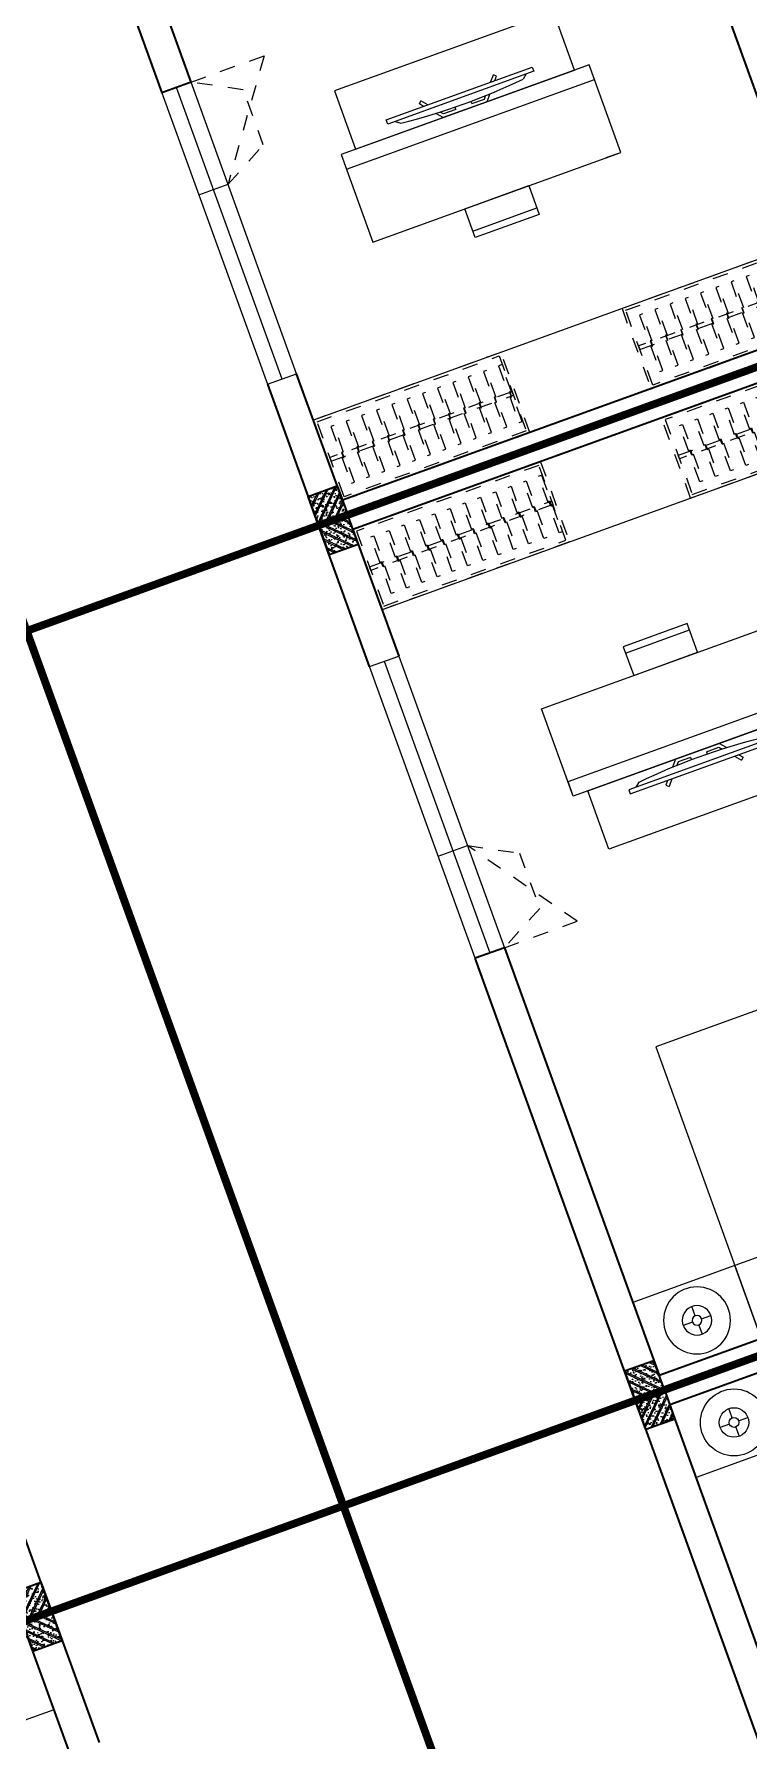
# Model space of a CAD drawing. Header units: metres. Extents: x 568332 to 569219, y 2065964 to 2066430.
# Drawn here: x 568581.41 to 568586.01, y 2066385.7 to 2066396.71 of the extents above; entities that cross this region are included whole.
import ezdxf

# ---------------------------------------------------------------- set-up
doc = ezdxf.new("R2010")
doc.units = ezdxf.units.M
for name, pattern in [('HIDDEN', [0.375, 0.25, -0.125]), ('HIDDEN2', [0.1875, 0.125, -0.0625]), ('X-5M-G-MB PHONGNGU$0$HIDDEN2', [0.1875, 0.125, -0.0625])]:
    doc.linetypes.add(name, pattern=pattern)
doc.layers.get('0').update_dxf_attribs({"linetype": 'CONTINUOUS'})
for name, color, linetype, lineweight in [('-CONCRETE', 1, 'CONTINUOUS', 35), ('-DIM', 9, 'CONTINUOUS', 13), ('-DOOR', 137, 'CONTINUOUS', 9), ('-FURNITURE', 46, 'CONTINUOUS', 9), ('-HATCH', 8, 'CONTINUOUS', 5), ('-LINE1', 7, 'CONTINUOUS', 18), ('-LINE2', 252, 'CONTINUOUS', 9), ('-STEEL1', 1, 'CONTINUOUS', 35), ('-WALL', 4, 'CONTINUOUS', 35)]:
    doc.layers.add(name, color=color, linetype=linetype, lineweight=lineweight)

# ---------------------------------------------------------------- blocks, each defined once
blk = doc.blocks.new('18x35')
at = {"layer": '-HATCH'}
h = blk.add_hatch(dxfattribs=at)
h.set_pattern_fill('CHAU-01', color=256, scale=10, angle=-1.272221872585407e-14, pattern_type=2)
h.set_pattern_definition([(49.99999999999999, (0, 0), (71.72601826007535, -6.275213498259527), [7.5, -82.5]), (355, (0, 0), (-13.87513336129999, 75.21921337000119), [6, -66]), (100.4514, (5.977167999997619, -0.5229339999999638), (57.85093817140217, 68.94395420609534), [6.374019000000001, -70.1142112]), (46.18419999999998, (0, 20), (106.7241048625644, -16.55190143290183), [11.25, -123.75]), (96.63559999999998, (8.89367449999554, 18.62066930000003), (93.46627055487036, 97.41178709004416), [9.561028799999994, -105.1713]), (351.1842, (0, 20), (93.46619451336275, 97.41186009253245), [9, -99]), (20.99999999999998, (10, 15), (59.69070521184616, -40.2618890665339), [7.5, -82.5]), (326.0000000000001, (10, 15), (24.33153319215819, 72.5150045046853), [6, -66]), (71.45139999999999, (14.97422329999972, 11.64483940000002), (84.022262858149, 32.25304967099522), [6.374019000000001, -70.1142112]), (37.49999999999998, (0, 0), (1.215985531729074, 33.28938538313115), [0, -65.19999999999999, 0, -67, 0, -66.25]), (7.499999999999987, (0, 0), (26.30695374421487, 39.44117118823602), [0, -38.2, 0, -63.7, 0, -25.25]), (327.5, (-22.30000000000291, 0), (53.3822436172409, -2.255487173437988), [0, -25, 0, -78, 0, -103.5]), (317.5, (-32.30000000000291, 0), (58.31861693423862, 10.01049823323176), [0, -32.5, 0, -51.8, 0, -73.5]), (44.99999999999999, (0, 0), (-30.05203820042826, 30.05203820042828), []), (44.99999999999999, (0, 12.25), (-30.05203820042826, 30.05203820042828), [])])
h.paths.add_polyline_path([(96508.03118051568, 47993.04977023201), (96508.03118051568, 47793.04977023201), (96708.03118051568, 47793.04977023201), (96708.03118051568, 47993.04977023201)])
at = {"layer": '-STEEL1'}
blk.add_lwpolyline([(96508.03118051568, 47793.04977023201), (96708.03118051568, 47793.04977023201), (96708.03118051568, 47993.04977023201), (96508.03118051568, 47993.04977023201)], close=True, dxfattribs=at)
blk = doc.blocks.new('M1-T3')
at = {"layer": '-CONCRETE', "color": 1, "linetype": 'HIDDEN', "ltscale": 10, "const_width": 50}
blk.add_lwpolyline([(191581.7177010371, 50951.98888872014), (197581.6939540912, 50951.98888872005), (197581.7429788466, 30952.01227472891), (191581.7667257926, 30952.01227472891)], close=True, dxfattribs=at)
at = {"layer": '-FURNITURE'}
blk.add_lwpolyline([(191681.7516528489, 48751.79506627219), (191681.7516525991, 48051.68693939997), (192181.7516525991, 48051.68693931225), (192181.7516528489, 48751.79506618447)], close=True, dxfattribs=at)
at = {"layer": '-LINE1', "lineweight": 18}
blk.add_lwpolyline([(191581.7411493842, 50951.93153578669), (197581.7174024383, 50951.9315357866), (197581.7664271937, 30951.95492153367), (191581.7901741396, 30951.95492153367)], close=True, dxfattribs=at)
at = {"layer": '-WALL'}
for points in [[(191581.6089714906, 45352.87047821806), (191581.5481236109, 48951.79488466763), (192481.7731005148, 48951.80535396283)], [(192481.7731005148, 48751.80535396283), (191681.820390144, 48751.79506622833), (191681.7899551598, 45352.87047821806)]]:
    blk.add_lwpolyline(points, dxfattribs=at)
at = {"layer": '-STEEL1'}
blk.add_blockref('18x35', (95073.7148716847, 958.7451167374566), dxfattribs=at)
blk = doc.blocks.new('1800X2000')
at = {"layer": '-FURNITURE'}
blk.add_line((325497.3064970744, 17765.29446492715), (325497.3064973904, 19565.2944651944), dxfattribs=at)
for points in [[(323997.3057774993, 19565.2944651944), (325997.3064971831, 19565.2944651944), (325997.3064971831, 17765.29446484288), (323997.3057774993, 17765.29446484288)], [(325612.9490047574, 19390.79434491032), (325919.0064973457, 19390.79434491032), (325919.0064973457, 18691.29434485664), (325612.9490047574, 18691.29434485664)], [(325612.9490046239, 18629.79434491026), (325919.0064972151, 18629.79434491026), (325919.0064972151, 17946.79434485664), (325612.9490046239, 17946.79434485664)]]:
    blk.add_lwpolyline(points, close=True, dxfattribs=at)
blk = doc.blocks.new('XR.MB.LM123$0$tvi 1')
blk.add_lwpolyline([(28.54445810673496, -2.291926648467779e-10), (28.54445810673496, -999.9999999999964), (-7.275957614183426e-12, -1000), (0, 0)], close=True)
for points in [[(28.54445810680045, -50.31958968611434), (52.37372755713295, -80.86315460130209)], [(-24.09820395050338, -235.5599978379832), (-39.09879504836863, -251.7939635238108)], [(0, -284.7849796677438), (-39.09879504836863, -251.7939635238108)], [(0, -255.9952397129928), (-24.09820395050338, -235.5599978379832)], [(69.66229681991535, -315.0836646851385), (111.1934016081432, -350.2927865858655), (111.193401608034, -649.712917566063), (69.68611289083492, -684.9110379843005)], [(89.09002233762294, -445.7449799550195), (89.09002233762294, -359.9578938602899), (70.91298945683957, -344.6203678706661)], [(89.09002233762294, -445.7449799550195), (73.49991829216015, -445.7449799550232)], [(89.09002233768115, -554.2550200447404), (89.09002233773936, -640.0421061392371), (70.91298945678864, -655.3796321293303)], [(89.09002233768115, -554.2550200447404), (73.49991829216015, -554.2550200447404)], [(0, -715.2150203320198), (-39.09879504836863, -748.2060364759491)], [(-24.09820395050338, -764.4400021620095), (-39.09879504836863, -748.2060364759491)], [(0, -744.004760287), (-24.09820395050338, -764.4400021620095)], [(28.54445810674224, -949.680410313882), (52.37372755713295, -919.1368453984578)]]:
    blk.add_lwpolyline(points)
blk.add_arc((-4025.16618952866, -499.9999999999964), 4099.025185406737, 354.1310878512652, 5.868912148527433)
blk = doc.blocks.new('*U205')
at = {"linetype": 'X-5M-G-MB PHONGNGU$0$HIDDEN2'}
for points in [[(0, 600.0000000004657), (0, 0), (1401.697562136169, -4.603379542393737e-10), (1401.697562136169, 600.0000000000053)], [(1381.697562136169, 579.999661371932), (1381.697562136169, 19.99966137193211), (20, 20.00000000046566), (20, 580.0000000004657)], [(1381.697562136169, 286.6991212950142), (1381.697562136169, 313.099121294921), (20, 313.0991212953813), (19.99999859370291, 286.6991212952417)], [(113.7817614636733, 319.1750910408318), (109.4317788550979, 319.1750910408318), (109.4317788550979, 280.441767644881), (113.7817614636733, 280.441767644881)], [(227.7817614636733, 319.1750910407849), (223.4317788550979, 319.1750910407849), (223.4317788550979, 280.4417676448341), (227.7817614636733, 280.4417676448341)], [(341.7817614636733, 319.175091040738), (337.4317788550979, 319.175091040738), (337.4317788550979, 280.4417676447872), (341.7817614636733, 280.4417676447872)], [(455.7817614636733, 319.1750910406911), (451.4317788550979, 319.1750910406911), (451.4317788550979, 280.4417676447403), (455.7817614636733, 280.4417676447403)], [(569.7817614636733, 319.1750910406442), (565.431778855098, 319.1750910406442), (565.431778855098, 280.4417676446934), (569.7817614636733, 280.4417676446934)], [(683.7817614636733, 319.1750910405973), (679.431778855098, 319.1750910405973), (679.431778855098, 280.4417676446465), (683.7817614636733, 280.4417676446465)], [(797.7817614636733, 319.1750910405504), (793.431778855098, 319.1750910405504), (793.431778855098, 280.4417676445996), (797.7817614636733, 280.4417676445996)], [(911.7817614636733, 319.1750910405035), (907.431778855098, 319.1750910405035), (907.431778855098, 280.4417676445527), (911.7817614636733, 280.4417676445527)], [(1025.781761463673, 319.1750910404566), (1021.431778855098, 319.1750910404566), (1021.431778855098, 280.4417676445057), (1025.781761463673, 280.4417676445057)], [(1139.781761463673, 319.1750910404097), (1135.431778855098, 319.1750910404097), (1135.431778855098, 280.4417676444588), (1139.781761463673, 280.4417676444588)], [(1253.781761463673, 319.1750910403628), (1249.431778855098, 319.1750910403628), (1249.431778855098, 280.4417676444119), (1253.781761463673, 280.4417676444119)], [(1367.781761463673, 319.1750910403159), (1363.431778855098, 319.1750910403159), (1363.431778855098, 280.441767644365), (1367.781761463673, 280.441767644365)]]:
    blk.add_lwpolyline(points, close=True, dxfattribs=at)
for points in [[(122.2409142897814, 313.1103512093413), (122.2409142897814, 515.2497102723445), (100.1765458012815, 515.2497102723445), (100.1765458012815, 313.1103512093413)], [(236.2409142897814, 313.1103512092944), (236.2409142897814, 515.2497102722975), (214.1765458012815, 515.2497102722975), (214.1765458012815, 313.1103512092944)], [(350.2409142897814, 313.1103512092475), (350.2409142897814, 515.2497102722507), (328.1765458012815, 515.2497102722507), (328.1765458012815, 313.1103512092475)], [(464.2409142897814, 313.1103512092006), (464.2409142897814, 515.2497102722037), (442.1765458012815, 515.2497102722037), (442.1765458012815, 313.1103512092006)], [(578.2409142897814, 313.1103512091537), (578.2409142897814, 515.2497102721569), (556.1765458012815, 515.2497102721569), (556.1765458012815, 313.1103512091537)], [(692.2409142897814, 313.1103512091068), (692.2409142897814, 515.24971027211), (670.1765458012815, 515.24971027211), (670.1765458012815, 313.1103512091068)], [(806.2409142897814, 313.1103512090599), (806.2409142897814, 515.249710272063), (784.1765458012815, 515.249710272063), (784.1765458012815, 313.1103512090599)], [(920.2409142897814, 313.110351209013), (920.2409142897814, 515.2497102720162), (898.1765458012815, 515.2497102720162), (898.1765458012815, 313.110351209013)], [(1034.240914289781, 313.1103512089661), (1034.240914289781, 515.2497102719692), (1012.176545801281, 515.2497102719692), (1012.176545801281, 313.1103512089661)], [(1148.240914289781, 313.1103512089192), (1148.240914289781, 515.2497102719224), (1126.176545801281, 515.2497102719224), (1126.176545801281, 313.1103512089192)], [(1262.240914289781, 313.1103512088723), (1262.240914289781, 515.2497102718754), (1240.176545801281, 515.2497102718754), (1240.176545801281, 313.1103512088723)], [(1376.240914289781, 313.1103512088254), (1376.240914289781, 515.2497102718285), (1354.176545801281, 515.2497102718285), (1354.176545801281, 313.1103512088254)], [(100.1765458012815, 286.7103512094345), (100.1765458012815, 92.0852110228024), (122.2409142897814, 92.0852110228024), (122.2409142897814, 286.7103512094345)], [(214.1765458012815, 286.7103512093876), (214.1765458012815, 92.08521102275549), (236.2409142897814, 92.08521102275549), (236.2409142897814, 286.7103512093876)], [(328.1765458012815, 286.7103512093407), (328.1765458012815, 92.08521102270858), (350.2409142897814, 92.08521102270858), (350.2409142897814, 286.7103512093407)], [(442.1765458012815, 286.7103512092938), (442.1765458012815, 92.08521102266168), (464.2409142897814, 92.08521102266168), (464.2409142897814, 286.7103512092938)], [(556.1765458012815, 286.7103512092469), (556.1765458012815, 92.08521102261477), (578.2409142897814, 92.08521102261477), (578.2409142897814, 286.7103512092469)], [(670.1765458012815, 286.7103512092), (670.1765458012815, 92.08521102256786), (692.2409142897814, 92.08521102256786), (692.2409142897814, 286.7103512092)], [(784.1765458012815, 286.7103512091531), (784.1765458012815, 92.08521102252095), (806.2409142897814, 92.08521102252095), (806.2409142897814, 286.7103512091531)], [(898.1765458012815, 286.7103512091062), (898.1765458012815, 92.08521102247404), (920.2409142897814, 92.08521102247404), (920.2409142897814, 286.7103512091062)], [(1012.176545801281, 286.7103512090592), (1012.176545801281, 92.08521102242715), (1034.240914289781, 92.08521102242715), (1034.240914289781, 286.7103512090592)], [(1126.176545801281, 286.7103512090123), (1126.176545801281, 92.08521102238024), (1148.240914289781, 92.08521102238024), (1148.240914289781, 286.7103512090123)], [(1240.176545801281, 286.7103512089654), (1240.176545801281, 92.08521102233333), (1262.240914289781, 92.08521102233333), (1262.240914289781, 286.7103512089654)], [(1354.176545801281, 286.7103512089186), (1354.176545801281, 92.08521102228642), (1376.240914289781, 92.08521102228642), (1376.240914289781, 286.7103512089186)]]:
    blk.add_lwpolyline(points, dxfattribs=at)
blk = doc.blocks.new('12PLMP12')
at = {"color": 0, "linetype": 'ByBlock'}
for p, q in [((-1.25, 0), (-3.75, 0)), ((0, 1.25), (0, 3.75)), ((1.25, 0), (3.75, 0)), ((0, -1.25), (0, -3.75))]:
    blk.add_line(p, q, dxfattribs=at)
for radius in [8.5, 3.75, 1.25]:
    blk.add_circle((0, 0), radius, dxfattribs=at)
blk = doc.blocks.new('X-5M-G-MB PHONGNGU$0$A$C25DB0C3F')
at = {"elevation": -1.640194e-10}
for points in [[(197.042397281708, 437.8598038521595), (197.0369402521756, -4.041241481900215e-06), (2.670008689165115e-05, 0.002451622160151601), (0.005483729648403823, 437.8622595155612)], [(0.005483729648403823, 437.8622595155612), (197.0369402521756, 437.8622595153283), (197.0369402521756, -4.041241481900215e-06), (0.005483729648403823, -4.041226929984987e-06)]]:
    blk.add_lwpolyline(points, close=True, dxfattribs=at)
at = {"elevation": -1.640194e-10, "flags": 128}
blk.add_lwpolyline([(43.79146451898851, 437.8617138124537), (43.78600748942699, 0.001905919052660465)], dxfattribs=at)
blk = doc.blocks.new('M1-T3.1')
at = {"layer": '-CONCRETE', "color": 1, "linetype": 'HIDDEN', "ltscale": 10, "const_width": 50}
blk.add_lwpolyline([(339345.991792275, 50951.97500556499), (345345.9680453291, 50951.97500556491), (345346.0170700845, 30951.99839157377), (339346.0408170305, 30951.99839157377)], close=True, dxfattribs=at)
at = {"layer": '-DOOR'}
for p, q in [((343078.1964706065, 48951.98370766242), (343078.1856179597, 48751.98370841332)), ((344378.2018183205, 48851.86992118298), (342378.2018989908, 48851.88197857735))]:
    blk.add_line(p, q, dxfattribs=at)
blk.add_lwpolyline([(344378.2018183205, 48751.85608599189), (342378.2018989908, 48751.86814338629), (342378.2018989908, 48951.88128926686), (344378.2018183205, 48951.86923187249)], close=True, dxfattribs=at)
at = {"layer": '-FURNITURE'}
for p, q in [((343145.9532419869, 46302.29677826233), (343145.9532419869, 48001.76248329706)), ((343145.9532419869, 48001.76248329706), (343245.9532419869, 48001.76248328391)), ((343245.9532419869, 48001.76248328391), (343245.9532419869, 46302.29677824918)), ((343745.9538346891, 46402.29677819656), (343745.9538346891, 46302.2967781834)), ((343245.9532419869, 46302.29677824918), (343145.9532419869, 46302.29677826233))]:
    blk.add_line(p, q, dxfattribs=at)
for points in [[(339446.0022957398, 48751.83853605049), (339446.0022954899, 48051.73040917827), (339946.0022954899, 48051.73040909055), (339946.0022957398, 48751.83853596277)], [(344695.9617583729, 45352.24313581315), (344695.9911333651, 48752.05790940456), (345245.9033508632, 48752.0579092993), (345245.873975871, 45352.24313570789)], [(343145.9532414786, 46302.29677831495), (343145.9532419869, 48001.76248329706), (343745.9538349432, 48001.76248319182), (343745.9538344349, 46302.29677820971)], [(342745.9526485223, 46402.16743755352), (342745.9526490305, 47901.8918241988), (343145.9532419869, 47901.89182412866), (343145.9532414786, 46402.16743748338)]]:
    blk.add_lwpolyline(points, close=True, dxfattribs=at)
at = {"layer": '-LINE2', "linetype": 'HIDDEN2', "ltscale": 10}
for p, q in [((342378.2018989908, 48251.84862549427), (343078.1215776046, 48751.86392378232)), ((342378.2018989908, 48751.84862549427), (342378.2018989908, 48251.84862549427))]:
    blk.add_line(p, q, dxfattribs=at)
blk.add_lwpolyline([(343078.1856179597, 48751.98370841332), (342917.7968737657, 48451.98370841332), (342538.590537197, 48451.84882373978), (342378.201793003, 48751.84882373978)], dxfattribs=at)
at = {"layer": '-WALL'}
for p, q in [((342378.2018989908, 48751.85608599189), (342378.2018989908, 48951.86923163536)), ((344378.2018183205, 48951.87497539158), (345345.9729480137, 48951.87497539158)), ((345345.9729480137, 48951.87497539158), (345346.0088166195, 33951.68456394272)), ((345245.9764458684, 48751.87363573998), (344378.2018183205, 48751.87363573998)), ((345245.9764451426, 45352.24313576051), (345245.9764458684, 48751.87363573998)), ((342345.8661319644, 45352.24313576051), (343795.8798840761, 45352.24313576051))]:
    blk.add_line(p, q, dxfattribs=at)
for points in [[(339345.8596143815, 45352.91394799636), (339345.7987665018, 48951.83835444594), (342378.2018989908, 48951.84882374114)], [(342378.2018989908, 48751.84882374114), (339446.0710330349, 48751.83853600663), (339446.0405980506, 45352.91394799636)]]:
    blk.add_lwpolyline(points, dxfattribs=at)
at = {"layer": '-DIM', "xscale": -1, "rotation": 359.9999999899488}
blk.add_blockref('1800X2000', (665443.3087891932, 28486.4358861846), dxfattribs=at)
at = {"layer": '-FURNITURE', "extrusion": (0, 0, -1), "rotation": 270}
for name, p, xscale, yscale, zscale in [('*U205', (-345245.9764458684, 48751.87363573998), 0.916666666665974, 0.916666666665974, -0.916666666665974), ('12PLMP12', (-339696.0247493832, 48401.78447252666), 25.40000000037255, 25.40000000037255, -25.40000000037254), ('*U205', (-345245.9764458684, 46637.13256771769), 0.916666666665974, 0.916666666665974, -0.916666666665974)]:
    blk.add_blockref(name, p, dxfattribs=dict(at, xscale=xscale, yscale=yscale, zscale=zscale))
at = {"layer": '-FURNITURE', "extrusion": (0, 0, -1), "rotation": 179.9963102775916}
blk.add_blockref('XR.MB.LM123$0$tvi 1', (-343034.7920394411, 46652.01961915588), dxfattribs=at)
at = {"layer": '-FURNITURE', "xscale": -1, "rotation": 359.9992859249025}
blk.add_blockref('X-5M-G-MB PHONGNGU$0$A$C25DB0C3F', (343942.9880463957, 46933.09604731691), dxfattribs=at)
at = {"layer": '-STEEL1'}
for p in [(242837.9655145755, 958.7885865157587), (248638.2919304285, 958.7885866318102)]:
    blk.add_blockref('18x35', p, dxfattribs=at)

msp = doc.modelspace()

# ---------------------------------------------------------------- block references
at = {"layer": '-DIM', "xscale": -0.001, "yscale": 0.001, "zscale": 0.001, "rotation": 289.8844193008641}
msp.add_blockref('M1-T3', (568600.6473819056, 2066189.729469692), dxfattribs=at)

# ---------------------------------------------------------------- next in the draw order: block references
at = {"layer": '-DIM', "xscale": 0.0009999999999999998, "yscale": 0.0009999999999999998, "zscale": 0.0009999999999999998, "rotation": 289.8844196597573}
msp.add_blockref('M1-T3', (568470.3243615635, 2066550.048950644), dxfattribs=at)

# ---------------------------------------------------------------- next in the draw order: block references
at = {"layer": '-DIM', "xscale": -0.001, "yscale": 0.001, "zscale": 0.001, "rotation": 109.8842955373625}
msp.add_blockref('M1-T3.1', (568515.8953715248, 2066723.663111598), dxfattribs=at)

# ---------------------------------------------------------------- next in the draw order: block references
at = {"layer": '-DIM', "xscale": 0.001, "yscale": 0.001, "zscale": 0.001, "rotation": 109.8840146909422}
msp.add_blockref('M1-T3.1', (568746.731561179, 2066085.432926696), dxfattribs=at)

# ---------------------------------------------------------------- next in the draw order: block references
at = {"layer": '-DIM', "xscale": -0.001, "yscale": 0.001, "zscale": 0.001, "rotation": 109.8842955373625}
msp.add_blockref('M1-T3.1', (568511.8136688706, 2066734.947601109), dxfattribs=at)

doc.saveas('drawing.dxf')
